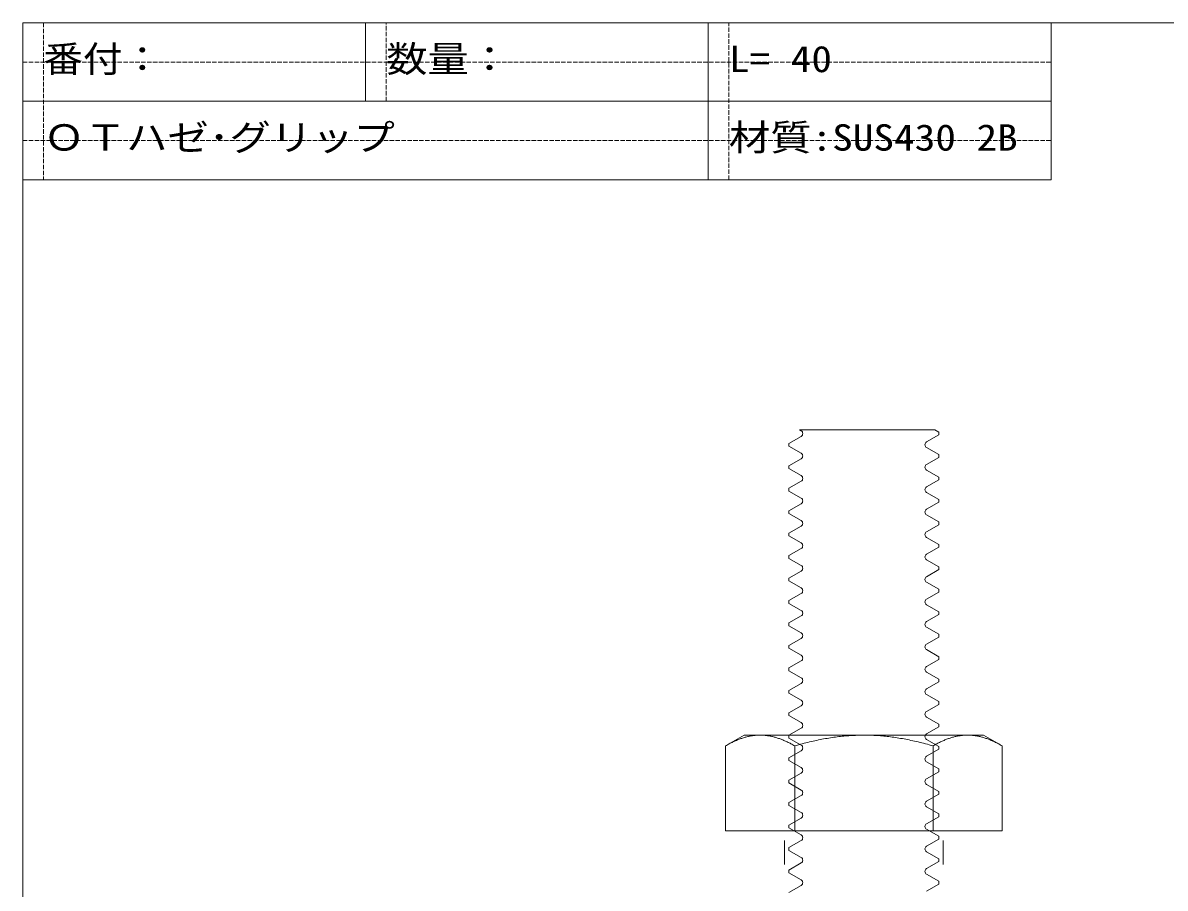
# Model space of a CAD drawing. Units: millimetres, scale not verified. Extents: x -19540 to 19540, y -19157 to 19157.
# Drawn here: x -19540 to 3347, y 1817 to 19157 of the extents above; entities that cross this region are included whole.
import ezdxf
from ezdxf.enums import TextEntityAlignment as Align

# ---------------------------------------------------------------- set-up
doc = ezdxf.new("R2010")
doc.units = ezdxf.units.MM
doc.header["$LTSCALE"] = 70
doc.linetypes.add('USER1', pattern=[1.693333, 1.27, -0.423333])
for name, color, linetype, lineweight in [('0-0_5-0_加工図', 211, 'Continuous', 5), ('0-1_5-B', 51, 'Continuous', 9), ('0-2_0', 7, 'Continuous', 18)]:
    doc.layers.add(name, color=color, linetype=linetype, lineweight=lineweight)
doc.styles.add('ＭＳ ゴシック', font='')
doc.styles.get('ＭＳ ゴシック').set_extended_font_data('MS Gothic')

msp = doc.modelspace()

# ---------------------------------------------------------------- linework, layer by layer
at = {"layer": '0-0_5-0_加工図'}
for p, q in [((-3978.43, 11002.23), (-1270.72, 11002.23)), ((-3978.43, 11002.23), (-3945.96, 10983.48)), ((-1189.53, 10955.36), (-1270.72, 11002.23)), ((-4189.53, 10730.36), (-3945.96, 10870.98)), ((-1189.53, 10899.11), (-1433.1, 10758.48)), ((-1189.53, 10899.11), (-1189.53, 10955.36)), ((-4189.53, 10674.11), (-4189.53, 10730.36)), ((-4189.53, 10674.11), (-3945.96, 10533.48)), ((-1189.53, 10505.36), (-1433.1, 10645.98)), ((-4189.53, 10280.36), (-3945.96, 10420.98)), ((-1189.53, 10449.11), (-1433.1, 10308.48)), ((-1189.53, 10449.11), (-1189.53, 10505.36)), ((-4189.53, 10224.11), (-4189.53, 10280.36)), ((-4189.53, 10224.11), (-3945.96, 10083.48)), ((-1189.53, 10055.36), (-1433.1, 10195.98)), ((-4189.53, 9830.36), (-3945.96, 9970.98)), ((-1189.53, 9999.11), (-1433.1, 9858.48)), ((-1189.53, 9999.11), (-1189.53, 10055.36)), ((-4189.53, 9774.11), (-4189.53, 9830.36)), ((-4189.53, 9774.11), (-3945.96, 9633.48)), ((-1189.53, 9605.36), (-1433.1, 9745.98)), ((-4189.53, 9380.36), (-3945.96, 9520.98)), ((-1189.53, 9549.11), (-1433.1, 9408.48)), ((-1189.53, 9549.11), (-1189.53, 9605.36)), ((-4189.53, 9324.11), (-4189.53, 9380.36)), ((-4189.53, 9324.11), (-3945.96, 9183.48)), ((-1189.53, 9155.36), (-1433.1, 9295.98)), ((-1189.53, 9099.11), (-1189.53, 9155.36)), ((-4189.53, 8930.36), (-3945.96, 9070.98)), ((-4189.53, 8874.11), (-4189.53, 8930.36)), ((-1189.53, 9099.11), (-1433.1, 8958.48)), ((-4189.53, 8874.11), (-3945.96, 8733.48)), ((-1189.53, 8705.36), (-1433.1, 8845.98)), ((-1189.53, 8649.11), (-1189.53, 8705.36)), ((-4189.53, 8480.36), (-3945.96, 8620.98)), ((-4189.53, 8424.11), (-4189.53, 8480.36)), ((-1189.53, 8649.11), (-1433.1, 8508.48)), ((-4189.53, 8424.11), (-3945.96, 8283.48)), ((-1189.53, 8255.36), (-1433.1, 8395.98)), ((-1189.53, 8199.11), (-1189.53, 8255.36)), ((-4189.53, 8030.36), (-3945.96, 8170.98)), ((-4189.53, 7974.11), (-4189.53, 8030.36)), ((-1189.53, 8199.11), (-1433.1, 8058.48)), ((-4189.53, 7974.11), (-3945.96, 7833.48)), ((-1189.53, 7805.36), (-1433.1, 7945.98)), ((-1189.53, 7749.11), (-1189.53, 7805.36)), ((-4189.53, 7580.36), (-3945.96, 7720.98)), ((-4189.53, 7524.11), (-4189.53, 7580.36)), ((-1189.53, 7749.11), (-1433.1, 7608.48)), ((-4189.53, 7524.11), (-3945.96, 7383.48)), ((-1189.53, 7355.36), (-1433.1, 7495.98)), ((-1189.53, 7299.11), (-1189.53, 7355.36)), ((-4189.53, 7130.36), (-3945.96, 7270.98)), ((-4189.53, 7074.11), (-4189.53, 7130.36)), ((-1189.53, 7299.11), (-1433.1, 7158.48)), ((-4189.53, 7074.11), (-3945.96, 6933.48)), ((-1189.53, 6905.36), (-1433.1, 7045.98)), ((-1189.53, 6849.11), (-1189.53, 6905.36)), ((-4189.53, 6680.36), (-3945.96, 6820.98)), ((-4189.53, 6624.11), (-4189.53, 6680.36)), ((-1189.53, 6849.11), (-1433.1, 6708.48)), ((-4189.53, 6624.11), (-3945.96, 6483.48)), ((-1189.53, 6455.36), (-1433.1, 6595.98)), ((-1189.53, 6399.11), (-1189.53, 6455.36)), ((-4189.53, 6230.36), (-3945.96, 6370.98)), ((-4189.53, 6174.11), (-4189.53, 6230.36)), ((-1189.53, 6399.11), (-1433.1, 6258.48)), ((-4189.53, 6174.11), (-3945.96, 6033.48)), ((-1189.53, 6005.36), (-1433.1, 6145.98)), ((-1189.53, 5949.11), (-1189.53, 6005.36)), ((-4189.53, 5780.36), (-3945.96, 5920.98)), ((-4189.53, 5724.11), (-4189.53, 5780.36)), ((-4189.53, 5724.11), (-3945.96, 5583.48)), ((-1189.53, 5949.11), (-1433.1, 5808.48)), ((-1189.53, 5555.36), (-1433.1, 5695.98)), ((-1189.53, 5499.11), (-1433.1, 5358.48)), ((-1189.53, 5499.11), (-1189.53, 5555.36)), ((-4189.53, 5330.36), (-3945.96, 5470.98)), ((-4189.53, 5274.11), (-4189.53, 5330.36)), ((-4189.53, 5274.11), (-3945.96, 5133.48)), ((-1189.53, 5105.36), (-1433.1, 5245.98)), ((-1189.53, 5049.11), (-1433.1, 4908.48)), ((-1189.53, 5049.11), (-1189.53, 5105.36)), ((-5089.48, 4882.23), (-4767.94, 4882.23)), ((-2689.48, 4882.23), (-4767.94, 4882.23)), ((-4189.53, 4880.36), (-3945.96, 5020.98)), ((-4189.53, 4824.11), (-4189.53, 4880.36)), ((-4189.53, 4824.11), (-3945.96, 4683.48)), ((-2689.48, 4882.23), (-611.01, 4882.23)), ((-289.48, 4882.23), (-611.01, 4882.23)), ((-289.48, 4882.23), (81.81, 4667.87)), ((-4075.12, 4667.87), (-4075.12, 2962.23)), ((-1189.53, 4655.36), (-1433.1, 4795.98)), ((-1189.53, 4599.11), (-1433.1, 4458.48)), ((-1303.83, 4667.87), (-1303.83, 2962.23)), ((-1189.53, 4599.11), (-1189.53, 4655.36)), ((81.81, 4667.87), (81.81, 2962.23)), ((-4189.53, 4430.36), (-3945.96, 4570.98)), ((-4189.53, 4374.11), (-4189.53, 4430.36)), ((-4189.53, 4374.11), (-3945.96, 4233.48)), ((-4189.53, 3980.36), (-3945.96, 4120.98)), ((-1189.53, 4205.36), (-1433.1, 4345.98)), ((-1189.53, 4149.11), (-1433.1, 4008.48)), ((-1189.53, 4149.11), (-1189.53, 4205.36)), ((-4189.53, 3924.11), (-4189.53, 3980.36)), ((-4189.53, 3924.11), (-3945.96, 3783.48)), ((-1189.53, 3755.36), (-1433.1, 3895.98)), ((-4189.53, 3530.36), (-3945.96, 3670.98)), ((-1189.53, 3699.11), (-1433.1, 3558.48)), ((-1189.53, 3699.11), (-1189.53, 3755.36)), ((-4189.53, 3474.11), (-4189.53, 3530.36)), ((-4189.53, 3474.11), (-3945.96, 3333.48)), ((-1189.53, 3305.36), (-1433.1, 3445.98)), ((-4189.53, 3080.36), (-3945.96, 3220.98)), ((-1189.53, 3249.11), (-1433.1, 3108.48)), ((-1189.53, 3249.11), (-1189.53, 3305.36)), ((-4189.53, 3024.11), (-4189.53, 3080.36)), ((-4189.53, 3024.11), (-3945.96, 2883.48)), ((-1189.53, 2855.36), (-1433.1, 2995.98)), ((-5460.76, 2962.23), (81.81, 2962.23)), ((-4189.53, 2630.36), (-3945.96, 2770.98)), ((-1189.53, 2799.11), (-1433.1, 2658.48)), ((-1189.53, 2799.11), (-1189.53, 2855.36)), ((-4189.53, 2574.11), (-4189.53, 2630.36)), ((-4189.53, 2574.11), (-3945.96, 2433.48)), ((-1189.53, 2405.36), (-1433.1, 2545.98)), ((-4189.53, 2180.36), (-3945.96, 2320.98)), ((-1189.53, 2349.11), (-1433.1, 2208.48)), ((-1189.53, 2349.11), (-1189.53, 2405.36)), ((-4189.53, 2124.11), (-4189.53, 2180.36)), ((-4189.53, 2124.11), (-3945.96, 1983.48)), ((-1189.53, 1955.36), (-1433.1, 2095.98)), ((-4189.53, 1730.36), (-3945.96, 1870.98)), ((-1189.53, 1899.11), (-1433.1, 1758.48)), ((-1189.53, 1899.11), (-1189.53, 1955.36))]:
    msp.add_line(p, q, dxfattribs=at)
at = {"layer": '0-0_5-0_加工図', "color": 4, "lineweight": 18}
for p, q in [((-4279.48, 2771.01), (-4279.48, 2291.01)), ((-1099.48, 2771.01), (-1099.48, 2291.01))]:
    msp.add_line(p, q, dxfattribs=at)
at = {"layer": '0-0_5-0_加工図'}
msp.add_lwpolyline([(-5089.48, 4882.23), (-5460.76, 4667.87), (-5460.76, 2962.23)], dxfattribs=at)
for centre, radius, start, end in [((-3978.43, 10927.23), 64.95, 300, 60), ((-1400.62, 10702.23), 64.95, 120, 240), ((-3978.43, 10477.23), 64.95, 300, 60), ((-1400.62, 10252.23), 64.95, 120, 240), ((-3978.43, 10027.23), 64.95, 300, 60), ((-1400.62, 9802.23), 64.95, 120, 240), ((-3978.43, 9577.23), 64.95, 300, 60), ((-1400.62, 9352.23), 64.95, 120, 240), ((-3978.43, 9127.23), 64.95, 300, 60), ((-1400.62, 8902.23), 64.95, 120, 240), ((-3978.43, 8677.23), 64.95, 300, 60), ((-1400.62, 8452.23), 64.95, 120, 240), ((-3978.43, 8227.23), 64.95, 300, 60), ((-1400.62, 8002.23), 64.95, 120, 240), ((-3978.43, 7777.23), 64.95, 300, 60), ((-1400.62, 7552.23), 64.95, 120, 240), ((-3978.43, 7327.23), 64.95, 300, 60), ((-1400.62, 7102.23), 64.95, 120, 240), ((-3978.43, 6877.23), 64.95, 300, 60), ((-1400.62, 6652.23), 64.95, 120, 240), ((-3978.43, 6427.23), 64.95, 300, 60), ((-1400.62, 6202.23), 64.95, 120, 240), ((-3978.43, 5977.23), 64.95, 300, 60), ((-1400.62, 5752.23), 64.95, 120, 240), ((-3978.43, 5527.23), 64.95, 300, 60), ((-1400.62, 5302.23), 64.95, 120, 240), ((-3978.43, 5077.23), 64.95, 300, 60), ((-4632.86, 3344.39), 1557.68, 110.18026, 112.94291), ((-4687.72, 3493.66), 1398.65, 107.21573, 110.18026), ((-4724.53, 3612.46), 1274.28, 104.06154, 107.21573), ((-4747.89, 3705.73), 1178.12, 100.73233, 104.06154), ((-4760.74, 3773.51), 1109.14, 97.2563, 100.73233), ((-4766.52, 3818.88), 1063.39, 93.66452, 97.2563), ((-4767.93, 3840.94), 1041.3, 90.00036, 93.66452), ((-4767.98, 3839.74), 1042.49, 86.33759, 89.99754), ((-4769.24, 3820.13), 1062.15, 82.74159, 86.33759), ((-4775.34, 3772.18), 1110.48, 79.26978, 82.74159), ((-4787.66, 3707.18), 1176.63, 75.93635, 79.26978), ((-4811.8, 3610.81), 1275.98, 72.78638, 75.93635), ((-4847.51, 3495.54), 1396.66, 69.81764, 72.78638), ((-4903.89, 3342.17), 1560.06, 67.0592, 69.81764), ((-2561.47, -284.1), 5175.25, 98.84204, 101.95775), ((-2661.86, 361.24), 4522.15, 95.40943, 98.84204), ((-2681.04, 563.78), 4318.7, 93.64064, 95.40943), ((-2687.99, 673.06), 4209.19, 91.8322, 93.64064), ((-2689.42, 717.85), 4164.38, 90.0007, 91.8322), ((-2689.53, 717.85), 4164.38, 88.1678, 89.9993), ((-2691.82, 646.12), 4236.15, 84.5676, 88.1678), ((-2724.7, 300.36), 4583.47, 81.18093, 84.5676), ((-2803.9, -210.13), 5100.07, 78.01928, 81.18093), ((-1400.62, 4852.23), 64.95, 120, 240), ((-475.06, 3342.17), 1560.06, 110.18236, 112.9408), ((-531.44, 3495.54), 1396.66, 107.21362, 110.18236), ((-567.15, 3610.81), 1275.98, 104.06365, 107.21362), ((-591.29, 3707.18), 1176.63, 100.73022, 104.06365), ((-603.61, 3772.18), 1110.48, 97.25841, 100.73022), ((-609.71, 3820.13), 1062.15, 93.66241, 97.25841), ((-610.97, 3839.74), 1042.49, 90.00246, 93.66241), ((-611.02, 3840.94), 1041.3, 86.33548, 89.99964), ((-612.43, 3818.88), 1063.39, 82.7437, 86.33548), ((-618.21, 3773.51), 1109.14, 79.26767, 82.7437), ((-631.06, 3705.73), 1178.12, 75.93846, 79.26767), ((-654.42, 3612.46), 1274.28, 72.78427, 75.93846), ((-691.23, 3493.66), 1398.65, 69.81974, 72.78427), ((-746.09, 3344.39), 1557.68, 67.05709, 69.81974), ((-4313.6, 2682.98), 2292.55, 117.86126, 120.02555), ((-4451.51, 2943.88), 1997.44, 115.50335, 117.86126), ((-4556.36, 3163.67), 1753.92, 112.94291, 115.50335), ((-4978.33, 3166.3), 1751.04, 64.49454, 67.0592), ((-5085.97, 2940.69), 2001.01, 62.14085, 64.49454), ((-5220.12, 2686.88), 2288.09, 59.97235, 62.14085), ((-2023.93, -2455.28), 7412.6, 104.8489, 106.06433), ((-3978.43, 4627.23), 64.95, 300, 60), ((-2410.23, -998.21), 5905.19, 101.95775, 104.8489), ((-2990.82, -1090.97), 6000.52, 75.17407, 78.01928), ((-3283.07, -2195.07), 7142.64, 73.9127, 75.17407), ((-158.83, 2686.88), 2288.09, 117.85915, 120.02765), ((-292.98, 2940.69), 2001.01, 115.50546, 117.85915), ((-400.62, 3166.3), 1751.04, 112.9408, 115.50546), ((-822.59, 3163.67), 1753.92, 64.49665, 67.05709), ((-927.44, 2943.88), 1997.44, 62.13874, 64.49665), ((-1065.35, 2682.98), 2292.55, 59.97445, 62.13874), ((-1400.62, 4402.23), 64.95, 120, 240), ((-3978.43, 4177.23), 64.95, 300, 60), ((-1400.62, 3952.23), 64.95, 120, 240), ((-3978.43, 3727.23), 64.95, 300, 60), ((-1400.62, 3502.23), 64.95, 120, 240), ((-3978.43, 3277.23), 64.95, 300, 60), ((-1400.62, 3052.23), 64.95, 120, 240), ((-3978.43, 2827.23), 64.95, 300, 60), ((-1400.62, 2602.23), 64.95, 120, 240), ((-3978.43, 2377.23), 64.95, 300, 60), ((-1400.62, 2152.23), 64.95, 120, 240), ((-3978.43, 1927.23), 64.95, 300, 60)]:
    msp.add_arc(centre, radius, start, end, dxfattribs=at)
at = {"layer": '0-1_5-B'}
for p, q in [((-19540, 19157.25), (1060.79, 19157.25)), ((-19540, 16011.75), (-19540, 19157.25)), ((-12673.07, 17584.5), (-12673.07, 19157.25)), ((-5806.14, 16011.75), (-5806.14, 19157.25)), ((1060.79, 19157.25), (1060.79, 16011.75)), ((-19540, 17584.5), (1060.79, 17584.5)), ((1060.79, 16011.75), (-19540, 16011.75))]:
    msp.add_line(p, q, dxfattribs=at)
at = {"layer": '0-1_5-B', "color": 9, "linetype": 'USER1', "lineweight": 5}
for p, q in [((-19127.79, 19157.25), (-19127.79, 16011.75)), ((-12260.86, 17584.5), (-12260.86, 19157.25)), ((-5393.93, 16011.75), (-5393.93, 19157.25)), ((-19540, 18370.88), (1060.79, 18370.88)), ((-19540, 16798.13), (1060.79, 16798.13))]:
    msp.add_line(p, q, dxfattribs=at)
at = {"layer": '0-2_0'}
msp.add_lwpolyline([(-19540, 19157.25), (19540, 19157.25), (19540, -19157.25), (-19540, -19157.25)], close=True, dxfattribs=at)

# ---------------------------------------------------------------- texts
at = {"layer": '0-1_5-B', "style": 'ＭＳ ゴシック'}
for s, width, p in [('番付：', 1.1, (-19127.79, 18010.88)), ('数量：', 1.15, (-12260.86, 18010.88)), ('L= 40', 1.15, (-5393.93, 18010.88)), ('ＯＴハゼ･グリップ', 1.15, (-19127.79, 16438.13)), ('材質:SUS430 2B', 1.15, (-5393.93, 16438.13))]:
    msp.add_text(s, height=528.1, dxfattribs=dict(at, width=width)).set_placement(p, align=Align.BOTTOM_LEFT)

doc.saveas('drawing.dxf')
